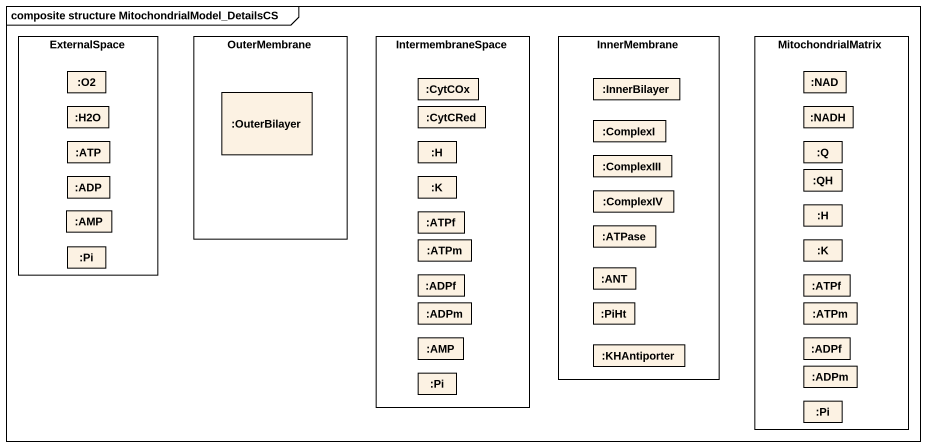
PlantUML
@startuml
mainframe composite structure MitochondrialModel_DetailsCS
rectangle ExternalSpace {
  rectangle ":H2O" as H2O
  rectangle ":O2" as O2
  rectangle ":ATP" as ATP
  rectangle ":ADP" as ADP
  rectangle ":AMP" as AMP
  rectangle ":Pi" as Pi
}
rectangle OuterMembrane {
  rectangle ":OuterBilayer" as OuterBilayer
}
rectangle IntermembraneSpace {
  rectangle ":CytCRed" as CytCRed
  rectangle ":CytCOx" as CytCOx
  rectangle ":H" as H
  rectangle ":K" as K
  rectangle ":ATPm" as ATPm
  rectangle ":ATPf" as ATPf
  rectangle ":ADPf" as ADPf
  rectangle ":ADPm" as ADPm
  rectangle ":AMP" as AMP_2
  rectangle ":Pi" as Pi_2
}
rectangle InnerMembrane {
  rectangle ":InnerBilayer" as InnerBilayer
  rectangle ":ComplexIII" as ComplexIII
  rectangle ":ComplexI" as ComplexI
  rectangle ":ComplexIV" as ComplexIV
  rectangle ":ATPase" as ATPase
  rectangle ":ANT" as ANT
  rectangle ":PiHt" as PiHt
  rectangle ":KHAntiporter" as KHAntiporter
}
rectangle MitochondrialMatrix {
  rectangle ":NADH" as NADH
  rectangle ":NAD" as NAD
  rectangle ":Q" as Q
  rectangle ":QH" as QH
  rectangle ":K" as K_2
  rectangle ":H" as H_2
  rectangle ":ATPf" as ATPf_2
  rectangle ":ATPm" as ATPm_2
  rectangle ":ADPf" as ADPf_2
  rectangle ":ADPm" as ADPm_2
  rectangle ":Pi" as Pi_3
}
@enduml
